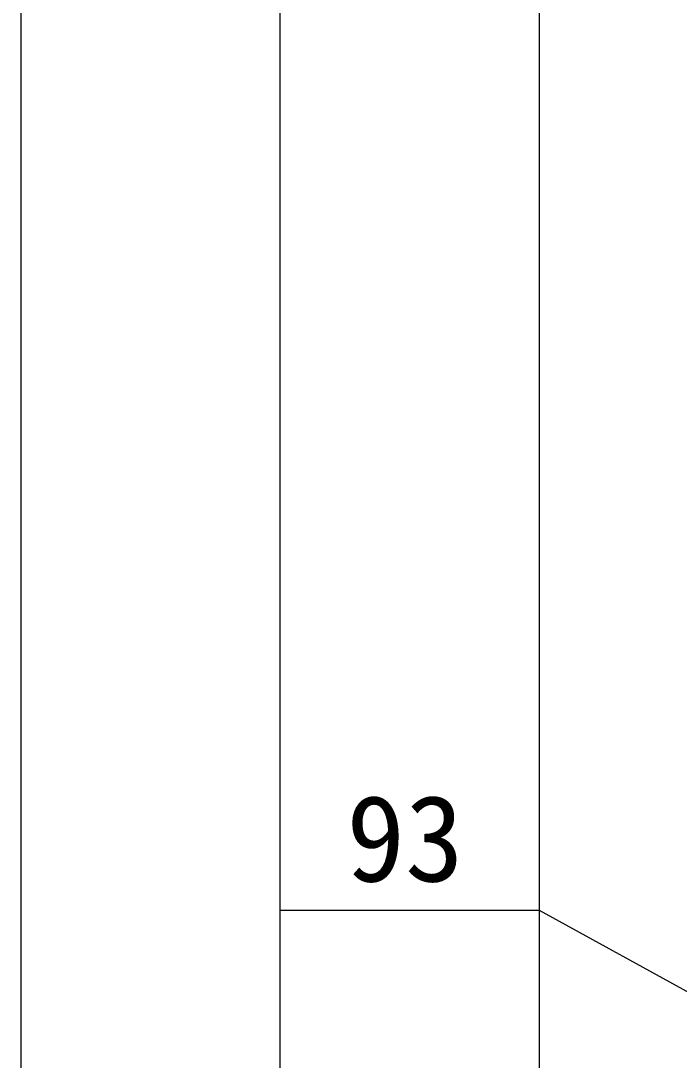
# Model space of a CAD drawing. Header units: inches. Extents: x -27 to 109, y -724 to 26.
# Drawn here: x 14.682 to 17.731, y -557.268 to -552.454 of the extents above; entities that cross this region are included whole.
import ezdxf

# ---------------------------------------------------------------- set-up
doc = ezdxf.new("R2010")
doc.units = ezdxf.units.IN
doc.header["$MEASUREMENT"] = 0
doc.layers.get('0').update_dxf_attribs({"lineweight": 0})
doc.styles.add('宋体', font='')
doc.styles.get('宋体').set_extended_font_data('宋体')

msp = doc.modelspace()

# ---------------------------------------------------------------- linework, layer by layer
at = {"linetype": 'Continuous', "lineweight": 15}
for p, q in [((14.6817, 0.8962), (14.6817, -693.5538)), ((15.8817, 0.8962), (15.8817, -693.5538)), ((17.0817, 0.8962), (17.0817, -693.5538)), ((15.8817, -556.5738), (17.0817, -556.5738)), ((17.0817, -556.5738), (18.0817, -557.1237))]:
    msp.add_line(p, q, dxfattribs=at)

# ---------------------------------------------------------------- texts
at = {"style": '宋体'}
msp.add_text('93', height=0.4, dxfattribs=at).set_placement((16.1891, -556.4404))

doc.saveas('drawing.dxf')
